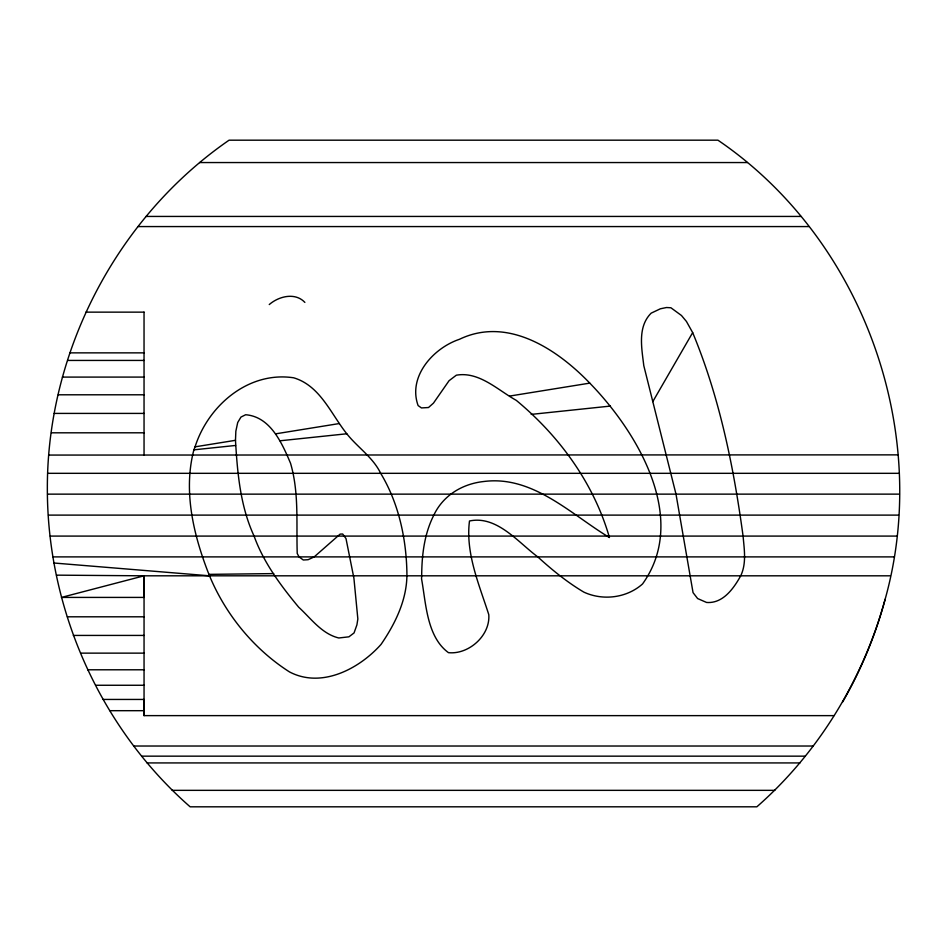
<?xml version="1.0" encoding="UTF-8"?>
<svg xmlns="http://www.w3.org/2000/svg" width="947" height="947" viewBox="0 0 947 947"><rect width="100%" height="100%" fill="white"/><g stroke="black" fill="none" stroke-linecap="round" stroke-linejoin="round"><path stroke-width="1.42" d="M833.928 715.636L144.051 715.624L144.051 575.812L56.512 575.149M235.483 440.319L235.85 431.205L237.709 422.516L240.964 417.071L245.664 414.739C270.546 416.763 282.111 443.35 290.563 463.332C299.157 492.819 296.233 523.312 297.228 553.498L299.074 556.895L303.3 560.008L308.13 559.701L314.179 556.895L340.115 534.12L342.684 534.001L345.998 538.583L353.906 578.155L357.848 618.959L356.912 624.866L354.048 632.939L348.922 636.822L338.801 637.982C321.66 633.851 311.042 618.462 298.684 607.193C280.809 585.672 263.633 562.613 254.08 536.085C240.254 506.148 237.389 472.802 235.483 440.319L195.058 446.842L193.886 449.837C182.984 491.327 193.59 535.339 208.932 574.367C224.984 613.834 253.536 648.955 289.498 671.92C321.518 688.718 359.162 668.937 381.025 644.422C395.668 623.102 407.66 598.409 406.89 571.976C406.133 537.742 398.509 502.821 380.682 473.322C372.905 457.235 357.599 447.458 346.791 433.773C330.858 413.851 320.24 385.737 293.7 377.806C248.528 370.916 208.233 405.446 195.058 446.842M885.125 599.297C932.227 430.98 862.587 238.561 717.933 140.18L229.067 140.192C116.445 217.822 46.853 352.331 47.35 489.007C47.314 608.791 99.885 727.769 190.146 806.82L756.854 806.808C818.93 752.332 863.368 678.821 885.125 599.297A426.15 426.15 0 0 1 842.558 702.082M652.803 401.623L692.671 332.61L686.433 321.447L681.461 315.493L670.902 307.763L666.475 307.526L660.343 308.805L651.169 313.149C637.295 326.904 641.782 348.389 643.794 365.66L675.992 494.133L693.05 592.633L697.619 598.551L706.58 602.458C722.952 603.736 733.653 588.501 740.72 575.812C746.65 563.323 744.224 549.296 743.075 536.085C733.641 466.67 719.637 397.562 692.671 332.61M269.256 304.555C278.809 296.245 295.215 292.09 304.875 302.401M144.051 575.812L61.448 597.415L144.051 597.415L144.051 575.812L890.334 575.812M275.601 433.844L339.346 423.546M509.533 396.083L589.78 383.121C637.094 431.678 689.487 518.542 642.528 583.979C626.725 598.019 602.908 600.954 583.849 592.124C567.135 582.216 552.125 569.964 537.789 556.895C518.246 542.477 496.867 515.156 469.487 520.992C465.344 553.072 479.194 584.666 488.782 614.639C490.416 635.555 468.718 654.779 448.452 652.661C426.683 636.692 425.996 603.097 421.557 578.913L421.675 575.812C421.865 554.835 424.244 534.084 433.844 515.109C443.149 495.352 462.515 483.763 483.834 481.502C532.83 475.193 570.698 514.197 609.43 537.529C593.899 483.396 559.381 436.046 516.269 400.356C497.897 390.176 479.158 371.188 456.336 375.19L449.056 380.718L433.466 403.126L428.494 407.53L421.439 407.932L418.112 405.565C407.624 376.657 433.241 348.07 459.449 339.298C507.462 316.203 557.085 349.1 589.78 383.121M193.886 449.837L235.566 445.457M279.981 440.793L346.791 433.773M531.196 414.395L610.424 406.074M208.932 574.367L273.695 573.598M199.58 162.553L747.42 162.553M146.016 216.437L800.984 216.437M138.238 226.57L808.762 226.57M85.94 312.143L144.051 312.143M70.019 352.864L144.039 352.864M67.628 360.44L144.039 360.428M62.384 377.095L144.039 377.084M58.3 394.792L144.051 394.792M54.18 413.413L144.051 413.413M51.481 432.815L144.051 432.803M48.83 455.069L898.158 454.868M48.037 473.322L898.963 473.322M47.575 494.145L899.425 494.133M48.486 515.109L898.514 515.109M50.274 536.085L896.726 536.085M53.02 556.895L893.98 556.895M67.391 616.805L144.051 616.805M73.321 635.425L144.051 635.425M80.661 653.134L144.051 653.134M87.633 669.789L144.051 669.789M95.683 685.261L144.051 685.261M103.069 699.442L144.051 699.442L144.051 715.624M109.923 710.688L144.051 710.688M134.072 746.023L812.928 746.023M141.849 756.156L805.151 756.156M147.045 762.927L799.955 762.927M172.165 790.343L774.835 790.343M53.825 563.003L209.524 575.812M144.039 312.131L144.051 455.069"/></g></svg>
